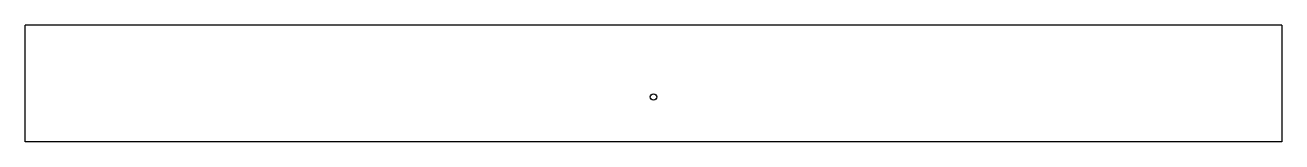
# Model space of a CAD drawing. Header units: millimetres. Extents: x 0 to 493, y 0 to 46.
import ezdxf

# ---------------------------------------------------------------- set-up
doc = ezdxf.new("R2010")
doc.units = ezdxf.units.MM

msp = doc.modelspace()

# ---------------------------------------------------------------- linework, layer by layer
at = {"color": 7, "linetype": 'Continuous', "lineweight": 25}
for p, q in [((493, 46), (0, 46)), ((0, 0), (0, 46)), ((493, 46), (493, 0)), ((493, 0), (0, 0))]:
    msp.add_line(p, q, dxfattribs=at)
msp.add_circle((246.5, 17.7), 1.25, dxfattribs=at)

doc.saveas('drawing.dxf')
